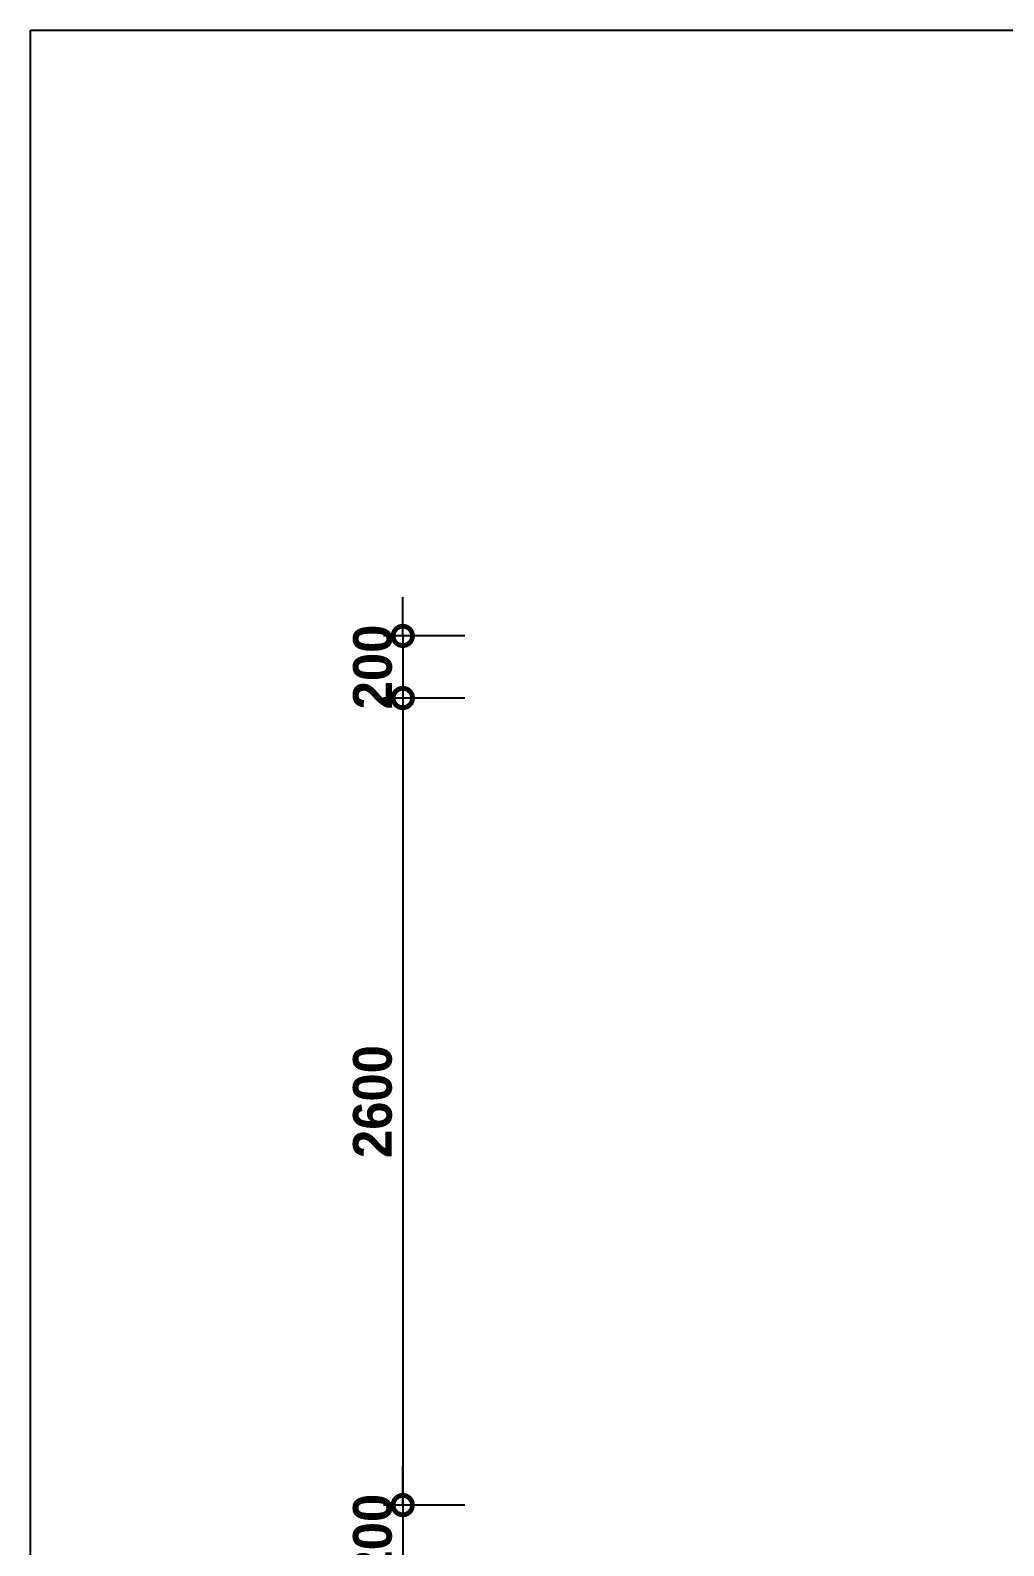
# Model space of a CAD drawing. Header units: inches. Extents: x 4138 to 127072, y -26315 to 43858.
# Drawn here: x 57238 to 60375, y 36012 to 40894 of the extents above; entities that cross this region are included whole.
import ezdxf
from ezdxf.enums import TextEntityAlignment as Align

# ---------------------------------------------------------------- set-up
doc = ezdxf.new("R2010")
doc.units = ezdxf.units.IN
doc.header["$LTSCALE"] = 50
doc.header["$MEASUREMENT"] = 0
for name, color, linetype in [('07-DIM', 5, 'Continuous'), ('07-DIM WAL', 5, 'Continuous'), ('FORM(YOURNAME)-11', 1, 'Continuous')]:
    doc.layers.add(name, color=color, linetype=linetype)
doc.styles.add('YOURNAME', font='HY울릉도M.TTF')
doc.styles.add('넥슨고딕', font='')
doc.styles.get('넥슨고딕').set_extended_font_data('NEXON Lv1 Gothic Bold', bold=True)
doc.dimstyles.new('50', dxfattribs={"dimscale": 50, "dimtxt": 2.5, "dimasz": 2.5, "dimexe": 1.25, "dimexo": 2, "dimtad": 1, "dimdec": 0, "dimtxsty": '넥슨고딕', "dimblk": 'DOTSMALL', "dimcen": 2.5, "dimclrd": 1, "dimclre": 1, "dimclrt": 2, "dimadec": 0, "dimazin": 0, "dimtfac": 1, "dimtdec": 0, "dimtix": 1, "dimtmove": 0, "dimatfit": 3, "dimldrblk": 'DOTSMALL', "dimfxl": 1.25, "dimarcsym": 0})

# ---------------------------------------------------------------- blocks, each defined once
blk = doc.blocks.new('FORM-PLAN')
at = {"layer": 'Defpoints', "color": 158}
blk.add_lwpolyline([(-69444, 53115), (-64, 53115), (-64, 1215), (-69444, 1215)], close=True, dxfattribs=at)
at = {"layer": 'FORM(YOURNAME)-11', "color": 3, "style": 'YOURNAME'}
for tag, height, p in [('1', 450, (9905, 18188)), ('2', 450, (9905, 17544)), ('3', 450, (9905, 16257)), ('4', 450, (9905, 14326)), ('5', 515, (9905, 12009)), ('6', 515, (9905, 9757)), ('7', 515, (9905, 7504)), ('8', 515, (9905, 5252)), ('9', 515, (9905, 2999)), ('10', 515, (5655, 811)), ('11', 515, (9905, 747)), ('12', 515, (5655, -1441)), ('13', 515, (9905, -1441))]:
    blk.add_attdef(tag, text='', height=height, dxfattribs=at).set_placement(p, align=Align.MIDDLE_RIGHT)
blk = doc.blocks.new('_DOTSMALL')
at = {"color": 0, "linetype": 'ByBlock', "const_width": 0.5}
blk.add_lwpolyline([(-0.0625, 0, 1), (0.0625, 0, 1)], format="xyb", close=True, dxfattribs=at)
blk = doc.blocks.new('*D257')
at = {"layer": '07-DIM', "color": 1, "lineweight": -2, "transparency": 16777216}
for p, q in [((58438.6, 38943), (58438.6, 39068)), ((58638.4, 38943), (58376.1, 38943)), ((58438.6, 38943), (58438.6, 38743)), ((58638.4, 38743), (58376.1, 38743)), ((58438.6, 38743), (58438.6, 38618))]:
    blk.add_line(p, q, dxfattribs=at)
at = {"layer": 'Defpoints', "color": 0, "transparency": 16777216}
for p in [(58738.4, 38943), (58438.6, 38743), (58738.4, 38743)]:
    blk.add_point(p, dxfattribs=at)
at = {"layer": '07-DIM', "color": 1, "lineweight": -2, "transparency": 16777216, "xscale": 125, "yscale": 125, "zscale": 125}
for p, rotation in [((58438.6, 38943), 270), ((58438.6, 38743), 90)]:
    blk.add_blockref('_DOTSMALL', p, dxfattribs=dict(at, rotation=rotation))
at = {"layer": '07-DIM', "color": 2, "transparency": 16777216, "insert": (58341.7, 38843), "char_height": 125, "attachment_point": 5, "rotation": 90, "style": '넥슨고딕'}
blk.add_mtext('200', dxfattribs=at)
blk = doc.blocks.new('*D258')
at = {"layer": '07-DIM', "color": 1, "lineweight": -2, "transparency": 16777216}
for p, q in [((58638.4, 38743), (58375.9, 38743)), ((58438.4, 38743), (58438.4, 36143)), ((58638.4, 36143), (58375.9, 36143))]:
    blk.add_line(p, q, dxfattribs=at)
at = {"layer": 'Defpoints', "color": 0, "transparency": 16777216}
for p in [(58738.4, 38743), (58438.4, 36143), (58738.4, 36143)]:
    blk.add_point(p, dxfattribs=at)
at = {"layer": '07-DIM', "color": 1, "lineweight": -2, "transparency": 16777216, "xscale": 125, "yscale": 125, "zscale": 125}
for p, rotation in [((58438.4, 38743), 90), ((58438.4, 36143), 270)]:
    blk.add_blockref('_DOTSMALL', p, dxfattribs=dict(at, rotation=rotation))
at = {"layer": '07-DIM', "color": 2, "transparency": 16777216, "insert": (58341.5, 37443), "char_height": 125, "attachment_point": 5, "rotation": 90, "style": '넥슨고딕'}
blk.add_mtext('2600', dxfattribs=at)
blk = doc.blocks.new('*D259')
at = {"layer": '07-DIM', "color": 1, "lineweight": -2, "transparency": 16777216}
for p, q in [((58438.4, 36143), (58438.4, 36268)), ((58638.4, 36143), (58375.9, 36143)), ((58438.4, 36143), (58438.4, 35943)), ((58638.4, 35943), (58375.9, 35943)), ((58438.4, 35943), (58438.4, 35818))]:
    blk.add_line(p, q, dxfattribs=at)
at = {"layer": 'Defpoints', "color": 0, "transparency": 16777216}
for p in [(58738.4, 36143), (58438.4, 35943), (58738.4, 35943)]:
    blk.add_point(p, dxfattribs=at)
at = {"layer": '07-DIM', "color": 1, "lineweight": -2, "transparency": 16777216, "xscale": 125, "yscale": 125, "zscale": 125}
for p, rotation in [((58438.4, 36143), 270), ((58438.4, 35943), 90)]:
    blk.add_blockref('_DOTSMALL', p, dxfattribs=dict(at, rotation=rotation))
at = {"layer": '07-DIM', "color": 2, "transparency": 16777216, "insert": (58341.5, 36043), "char_height": 125, "attachment_point": 5, "rotation": 90, "style": '넥슨고딕'}
blk.add_mtext('200', dxfattribs=at)

msp = doc.modelspace()

# ---------------------------------------------------------------- block references
at = {"layer": '07-DIM WAL', "xscale": 0.3, "yscale": 0.3, "zscale": 0.3}
msp.add_blockref('FORM-PLAN', (78071.7, 24959.4), dxfattribs=at)

# ---------------------------------------------------------------- dimensions: what is measured, and where the dimension line sits
at = {"layer": '07-DIM'}
for base, p1, p2, picture, middle in [((58438.6, 38743), (58738.4, 38943), (58738.4, 38743), '*D257', (58341.7, 38843)), ((58438.4, 36143), (58738.4, 38743), (58738.4, 36143), '*D258', (58341.5, 37443)), ((58438.4, 35943), (58738.4, 36143), (58738.4, 35943), '*D259', (58341.5, 36043))]:
    dim = msp.add_linear_dim(base=base, p1=p1, p2=p2, angle=270, dimstyle='50', dxfattribs=at)
    dim.commit()
    dim.dimension.update_dxf_attribs({"geometry": picture, "text_midpoint": middle})

doc.saveas('drawing.dxf')
